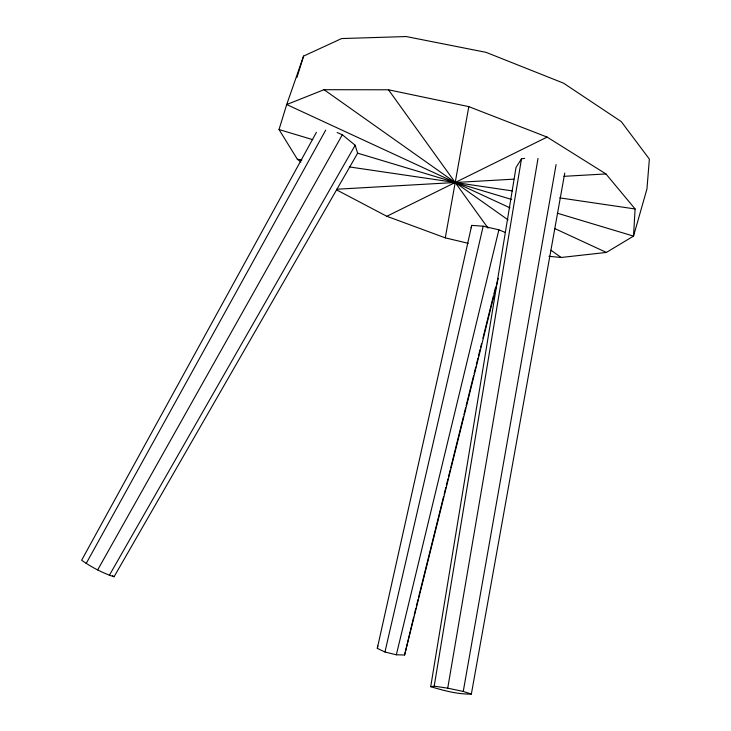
<?xml version="1.0" encoding="UTF-8"?>
<svg xmlns="http://www.w3.org/2000/svg" width="731" height="731" viewBox="0 0 731 731"><rect width="100%" height="100%" fill="white"/><g stroke="black" fill="none" stroke-linecap="round" stroke-linejoin="round"><path stroke-width="1.1" d="M300.925 162.072L297.38 159.276L279.023 129.533L286.698 104.542L324.052 89.694L388.499 89.794L468.799 106.635L547.108 137.09L605.944 173.932L635.102 208.965L633.521 236.104L606.374 252.433L561.17 257.476L548.89 256.298M505.084 232.367L498.88 229.817L483.182 226.19L471.705 225.395L377.287 648.351L384.945 652.015L396.339 654.793L404.59 654.994L413.664 617.138M564.752 173.073L471.358 694.057C457.624 694.432 443.836 690.576 430.714 686.674L516.022 167.454L521.477 158.846L524.648 158.344M430.714 686.674L434.196 686.181L521.477 158.846M471.358 694.057L463.253 691.453L447.728 688.163L538.025 158.417M463.253 691.453L556.099 164.566M468.215 243.313L445.289 237.858L455.148 182.851M455.276 182.138L468.799 106.635M471.175 227.834L471.705 225.395M377.287 648.351L377.826 645.966M384.945 652.015L483.182 226.19M396.339 654.793L498.88 229.817M414.212 614.917L415.857 608.274M416.405 606.063L418.059 599.42M418.607 597.209L443.616 496.495M444.165 494.284L445.809 487.641M446.358 485.43L448.012 478.787M448.56 476.575L450.205 469.932M450.762 467.721L463.399 416.807M463.947 414.596L465.601 407.953M466.15 405.742L473.569 375.853M474.117 373.642L475.762 366.999M476.32 364.787L477.964 358.144M478.513 355.933L480.166 349.29M480.715 347.079L481.537 343.762M482.908 338.225L493.352 296.165M493.9 293.953L495.554 287.31M404.59 654.994L498.213 278.374M296.96 77.376L303.593 56.077L341.605 38.56L406.208 36.55L486.078 52.349L563.5 83.142L621.249 121.593L649.366 159.084L646.953 188.973L633.521 236.104L557.369 213.214M303.593 56.077L286.698 104.542L454.326 182.092M316.422 132.329L81.634 560.238C91.521 567.219 102.541 573.031 114.054 576.777L357.642 153.218L355.156 145.25L342.327 134.76L337.155 132.539M86.148 563.546L325.706 130.109M97.707 569.86L342.327 134.76M109.321 575.361L355.156 145.25M336.507 189.832L386.818 216.285L454.773 182.713M455.641 182.284L547.108 137.09M336.635 189.238L454.472 182.54M455.952 182.458L513.902 179.159M563.903 176.326L605.944 173.932M434.196 686.181L447.728 688.163M297.38 159.276L301.894 159.943M349.299 166.915L454.271 182.357M456.144 182.631L512.422 190.919M559.69 197.873L635.102 208.965M279.023 129.533L312.758 139.667M357.377 153.081L454.225 182.202M456.19 182.796L511.673 199.472M386.818 216.285L445.289 237.858M456.089 182.905L509.982 207.842M554.555 228.456L606.374 252.433M324.052 89.694L454.554 182.037M455.861 182.96L508.054 219.885M550.918 250.221L561.17 257.476M112.483 575.644L114.054 576.777M388.499 89.794L454.892 182.056M455.523 182.942L488.061 228.145"/></g></svg>
